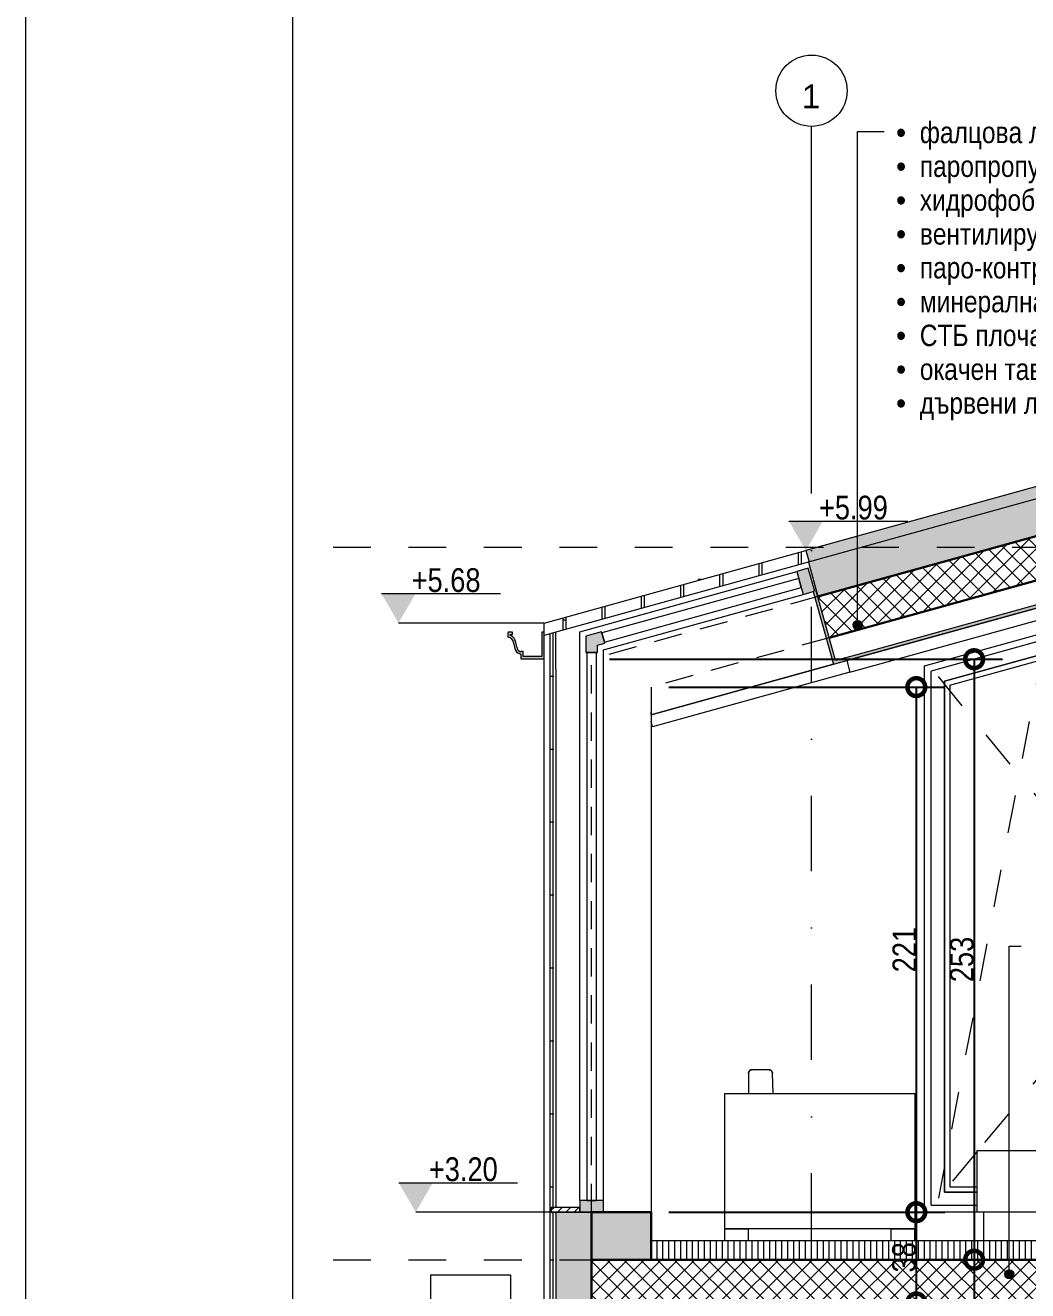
# Model space of a CAD drawing. Header units: centimetres. Extents: x 0 to 25250, y 0 to 2250.
# Drawn here: x 9250 to 9672, y 587 to 1119 of the extents above; entities that cross this region are included whole.
import ezdxf

# ---------------------------------------------------------------- set-up
doc = ezdxf.new("R2010")
doc.units = ezdxf.units.CM
for name, pattern in [('17-View-1$0$Dash', [31.75, 15.875, -15.875]), ('17-View-1$0$Overhead', [19.84375, 11.90625, -7.9375]), ('20-View-2$0$Dash', [31.75, 15.875, -15.875]), ('20-View-2$0$Dash dot', [79.375, 31.75, -23.8125, 0, -23.8125])]:
    doc.linetypes.add(name, pattern=pattern)
for name, color, linetype, lineweight in [('A-ANNO-DIMS', 7, 'Continuous', 9), ('A-ANNO-NOTE', 7, 'Continuous', 9), ('A-CLNG', 7, 'Continuous', 15), ('A-CLNG-PATT', 7, 'Continuous', 15), ('A-DETL', 7, 'Continuous', 9), ('A-DETL-GENF', 7, 'Continuous', 9), ('A-FLOR-FNSH', 7, 'Continuous', 9), ('A-FLOR-LEVL', 7, 'Continuous', 9), ('A-FLOR-OVHD', 7, '17-View-1$0$Overhead', 9), ('A-FLOR-PATT', 7, 'Continuous', 9), ('A-GLAZ', 7, 'Continuous', 5), ('A-GLAZ-CURT', 7, 'Continuous', 9), ('A-GLAZ-CWMG', 7, 'Continuous', 9), ('A-GLAZ-HDLN', 7, '17-View-1$0$Dash', 5), ('A-ROOF', 7, 'Continuous', 9), ('A-ROOF-FNSH', 7, 'Continuous', 9), ('A-ROOF-OTLN', 7, 'Continuous', 9), ('A-ROOF-PATT', 7, 'Continuous', 9), ('A-WALL', 7, 'Continuous', 9), ('A-WALL-IDEN', 7, 'Continuous', 9), ('A-WALL-PATT', 7, 'Continuous', 9), ('G-ANNO-DIMS', 7, 'Continuous', 9), ('G-ANNO-TEXT', 7, 'Continuous', 9), ('G-ANNO-TTLB', 7, 'Continuous', 9), ('I-FURN', 7, 'Continuous', 9), ('S-GRID', 7, 'Continuous', 9), ('S-GRID-IDEN', 7, 'Continuous', 9)]:
    doc.layers.add(name, color=color, linetype=linetype, lineweight=lineweight)
doc.styles.add('20-View-2$0$Arial', font='arial.ttf', dxfattribs={"height": 10})
doc.styles.add('20-View-2$0$Arial Narrow', font='ARIALN.TTF', dxfattribs={"height": 10})
doc.styles.add('20-View-2$0$Arial Narrow_2', font='ARIALN.TTF', dxfattribs={"height": 9})
doc.dimstyles.new('20-View-2$0$TEC_DIM', dxfattribs={"dimscale": 30.48, "dimtxt": 10.23431, "dimasz": 0.492126, "dimexe": 0.393701, "dimexo": 0.246063, "dimgap": 0, "dimtad": 1, "dimdec": 0, "dimzin": 0, "dimdsep": 46, "dimtxsty": '20-View-2$0$Arial Narrow', "dimblk1": '20-View-2$0$_DotSmall', "dimblk2": '20-View-2$0$_DotSmall', "dimsah": 1, "dimcen": 0.09, "dimazin": 0, "dimtfac": 1, "dimtdec": 4, "dimtix": 1, "dimtmove": 0, "dimatfit": 3, "dimfxl": 1, "dimtvp": 1, "dimtolj": 1, "dimtzin": 0, "dimarcsym": 2})
pattern_1 = [(45, (10354.618, 595.541), (-3.535534, 3.535534), []), (135, (10354.618, 595.541), (-3.535534, -3.535534), [])]

# ---------------------------------------------------------------- blocks, each defined once
blk = doc.blocks.new('TEC_ОФИЦИАЛНА РАМКА - TEC_ОФИЦИАЛНА РАМКА-2548455-СГРАДА ТИП III - ВЕРТИКАЛНИ РАЗРЕЗИ 1-1_ 2-2')
at = {"layer": 'G-ANNO-TTLB'}
for p, q in [((-15.379, 40.554), (-15.379, -4.446)), ((-13.129, -4.146), (-13.129, 40.254))]:
    blk.add_line(p, q, dxfattribs=at)
blk = doc.blocks.new('ЛЕГЛО - ДВОЙНО - 200x200cm-2336722-2-2')
at = {"layer": 'I-FURN', "color": 253, "true_color": 0xaaaaaa}
for p, q in [((443.79, 356.26), (357.76, 356.26)), ((357.76, 353.72), (357.76, 356.26)), ((357.76, 351.18), (357.76, 353.72)), ((443.79, 356.26), (443.79, 353.72)), ((443.79, 353.72), (443.79, 351.18)), ((542.52, 356.26), (456.49, 356.26)), ((456.49, 353.72), (456.49, 356.26)), ((456.49, 351.18), (456.49, 353.72)), ((542.52, 356.26), (542.52, 353.72)), ((542.52, 353.72), (542.52, 351.18)), ((352.68, 348.64), (352.68, 343.56)), ((352.68, 348.64), (355.22, 348.64)), ((355.22, 348.64), (545.06, 348.64)), ((357.76, 348.64), (357.76, 351.18)), ((443.79, 351.18), (443.79, 348.64)), ((456.49, 348.64), (456.49, 351.18)), ((542.52, 351.18), (542.52, 348.64)), ((545.06, 348.64), (547.6, 348.64)), ((547.6, 343.56), (547.6, 348.64)), ((306.14, 346), (346.14, 346)), ((306.14, 346), (306.14, 320)), ((346.14, 320), (346.14, 346)), ((350.14, 343.56), (550.14, 343.56)), ((350.14, 343.56), (350.14, 320.7)), ((550.14, 320.7), (550.14, 343.56)), ((554.14, 346), (594.14, 346)), ((554.14, 346), (554.14, 320)), ((594.14, 320), (594.14, 346)), ((346.14, 320), (306.14, 320)), ((309.14, 308), (309.14, 320)), ((343.14, 308), (343.14, 320)), ((550.14, 320.7), (350.14, 320.7)), ((365.37, 309.47), (360.13, 320.7)), ((362.23, 320.7), (367.1, 310.27)), ((533.16, 310.27), (538.02, 320.7)), ((540.12, 320.7), (534.88, 309.47)), ((534.92, 309.47), (540.15, 320.7)), ((594.14, 320), (554.14, 320)), ((557.14, 308), (557.14, 320)), ((591.14, 308), (591.14, 320)), ((367.67, 309.9), (375.53, 309.9)), ((375.85, 309.99), (382.3, 313.71)), ((382.81, 311.81), (376.8, 308.34)), ((382.3, 313.71), (517.95, 313.71)), ((517.44, 311.81), (382.81, 311.81)), ((523.45, 308.34), (517.44, 311.81)), ((517.95, 313.71), (524.4, 309.99)), ((524.44, 309.99), (517.98, 313.71)), ((524.72, 309.9), (532.58, 309.9)), ((343.14, 308), (309.14, 308)), ((375.53, 308), (367.67, 308)), ((532.58, 308), (524.72, 308)), ((591.14, 308), (557.14, 308))]:
    blk.add_line(p, q, dxfattribs=at)
for centre, radius, start, end in [((367.67, 310.54), 2.54, 205, 270), ((367.67, 310.54), 0.635, 205, 270), ((375.53, 310.54), 0.635, 270, 300), ((524.72, 310.54), 0.635, 240, 270), ((524.75, 310.54), 0.635, 240, 255), ((532.58, 310.54), 0.635, 270, 335), ((532.58, 310.54), 2.54, 270, 335), ((532.61, 310.54), 2.54, 270, 335), ((375.53, 310.54), 2.54, 270, 300), ((524.72, 310.54), 2.54, 240, 270)]:
    blk.add_arc(centre, radius, start, end, dxfattribs=at)
blk = doc.blocks.new('Sofa-08 - 140 x 80-1721778-2-2')
at = {"layer": 'I-FURN', "color": 253, "true_color": 0xaaaaaa}
for p, q in [((210.14, 378.5), (210.14, 370)), ((218.7, 380), (211.64, 380)), ((220.55, 370), (220.2, 378.56)), ((200.14, 313), (200.14, 370)), ((200.14, 370), (280.14, 370)), ((280.14, 370), (280.14, 313)), ((200.14, 313), (210.14, 313)), ((200.14, 308), (200.14, 313)), ((280.14, 313), (200.14, 313)), ((210.14, 308), (210.14, 313)), ((270.14, 313), (280.14, 313)), ((270.14, 308), (270.14, 313)), ((280.14, 308), (280.14, 313)), ((210.14, 308), (200.14, 308)), ((280.14, 308), (270.14, 308))]:
    blk.add_line(p, q, dxfattribs=at)
for centre, start, end in [((211.64, 378.5), 90, 180), ((218.7, 378.5), 2.3215, 90)]:
    blk.add_arc(centre, 1.5, start, end, dxfattribs=at)
for points, knots in [([(210.14, 378.5), (210.14, 378.59), (210.15, 378.71), (210.18, 378.82), (210.18, 378.85)], [0, 0, 0, 0, 0.25, 0.3102366, 0.3102366, 0.3102366, 0.3102366]), ([(210.18, 378.85), (210.18, 378.82), (210.15, 378.71), (210.14, 378.59), (210.14, 378.5)], [0.6897634, 0.6897634, 0.6897634, 0.6897634, 0.75, 1, 1, 1, 1]), ([(210.21, 378.94), (210.22, 378.98), (210.25, 379.06), (210.29, 379.14), (210.31, 379.19)], [0.3988094, 0.3988094, 0.3988094, 0.3988094, 0.5, 0.625, 0.625, 0.625, 0.625]), ([(210.31, 379.19), (210.29, 379.14), (210.25, 379.06), (210.22, 378.98), (210.21, 378.94)], [0.375, 0.375, 0.375, 0.375, 0.5, 0.6011906, 0.6011906, 0.6011906, 0.6011906]), ([(210.96, 379.83), (211, 379.86), (211.08, 379.89), (211.16, 379.92), (211.2, 379.93)], [0.375, 0.375, 0.375, 0.375, 0.5, 0.6011906, 0.6011906, 0.6011906, 0.6011906]), ([(211.2, 379.93), (211.16, 379.92), (211.08, 379.89), (211, 379.86), (210.96, 379.83)], [0.3988094, 0.3988094, 0.3988094, 0.3988094, 0.5, 0.625, 0.625, 0.625, 0.625]), ([(211.3, 379.96), (211.32, 379.96), (211.43, 379.99), (211.55, 380), (211.64, 380)], [0.6897634, 0.6897634, 0.6897634, 0.6897634, 0.75, 1, 1, 1, 1]), ([(211.64, 380), (211.55, 380), (211.43, 379.99), (211.32, 379.96), (211.3, 379.96)], [0, 0, 0, 0, 0.25, 0.3102366, 0.3102366, 0.3102366, 0.3102366]), ([(218.7, 380), (218.79, 380), (218.91, 379.99), (219.02, 379.97), (219.04, 379.96)], [0, 0, 0, 0, 0.25, 0.3097192, 0.3097192, 0.3097192, 0.3097192]), ([(219.04, 379.96), (219.02, 379.97), (218.91, 379.99), (218.79, 380), (218.7, 380)], [0.6902808, 0.6902808, 0.6902808, 0.6902808, 0.75, 1, 1, 1, 1]), ([(219.14, 379.94), (219.17, 379.93), (219.25, 379.9), (219.33, 379.86), (219.38, 379.84)], [0.3983348, 0.3983348, 0.3983348, 0.3983348, 0.5, 0.6255437, 0.6255437, 0.6255437, 0.6255437]), ([(219.38, 379.84), (219.33, 379.86), (219.25, 379.9), (219.17, 379.93), (219.14, 379.94)], [0.3744563, 0.3744563, 0.3744563, 0.3744563, 0.5, 0.6016652, 0.6016652, 0.6016652, 0.6016652]), ([(220.02, 379.23), (220.04, 379.18), (220.08, 379.11), (220.11, 379.03), (220.12, 378.99)], [0.3744563, 0.3744563, 0.3744563, 0.3744563, 0.5, 0.6016652, 0.6016652, 0.6016652, 0.6016652]), ([(220.12, 378.99), (220.11, 379.03), (220.08, 379.11), (220.04, 379.18), (220.02, 379.23)], [0.3983348, 0.3983348, 0.3983348, 0.3983348, 0.5, 0.6255437, 0.6255437, 0.6255437, 0.6255437]), ([(220.15, 378.9), (220.16, 378.88), (220.18, 378.76), (220.2, 378.65), (220.2, 378.56)], [0.6902808, 0.6902808, 0.6902808, 0.6902808, 0.75, 1, 1, 1, 1]), ([(220.2, 378.56), (220.2, 378.65), (220.18, 378.76), (220.16, 378.88), (220.15, 378.9)], [0, 0, 0, 0, 0.25, 0.3097192, 0.3097192, 0.3097192, 0.3097192])]:
    blk.add_open_spline(points, degree=3, knots=knots, dxfattribs=at)
for points in [[(210.39, 379.32), (210.44, 379.4), (210.51, 379.48), (210.58, 379.56)], [(210.58, 379.56), (210.51, 379.48), (210.44, 379.4), (210.39, 379.32)], [(210.58, 379.56), (210.66, 379.64), (210.74, 379.7), (210.83, 379.76)], [(210.83, 379.76), (210.74, 379.7), (210.66, 379.64), (210.58, 379.56)], [(219.5, 379.77), (219.59, 379.72), (219.67, 379.65), (219.74, 379.58)], [(219.74, 379.58), (219.67, 379.65), (219.59, 379.72), (219.5, 379.77)], [(219.74, 379.58), (219.82, 379.51), (219.88, 379.43), (219.94, 379.35)], [(219.94, 379.35), (219.88, 379.43), (219.82, 379.51), (219.74, 379.58)]]:
    blk.add_open_spline(points, degree=3, dxfattribs=at)
blk = doc.blocks.new('TRIPLE - OK_F_OF - T - 15_50-2493722-2-2')
at = {"layer": 'A-GLAZ'}
for p, q in [((611.24, 637.7), (514.94, 611)), ((611.24, 322.9), (611.24, 637.7)), ((605.64, 630.34), (520.54, 606.74)), ((520.54, 606.74), (605.64, 630.34)), ((605.64, 328.5), (605.64, 630.34)), ((605.64, 630.34), (605.64, 328.5)), ((522.74, 605.07), (603.44, 627.45)), ((603.44, 627.45), (603.44, 330.7)), ((512.84, 609.9), (385.44, 574.56)), ((385.44, 574.56), (512.84, 609.9)), ((512.84, 356.26), (512.84, 609.9)), ((512.84, 609.9), (512.84, 356.26)), ((514.94, 356.26), (514.94, 611)), ((387.64, 572.89), (510.64, 607)), ((510.65, 606.69), (387.64, 572.58)), ((510.64, 607), (510.64, 356.26)), ((520.54, 606.74), (520.54, 356.26)), ((520.54, 356.26), (520.54, 606.74)), ((522.74, 605.07), (522.74, 356.26)), ((383.34, 574.5), (287.04, 547.79)), ((383.34, 356.26), (383.34, 574.5)), ((385.44, 574.56), (385.44, 356.26)), ((385.44, 356.26), (385.44, 574.56)), ((387.64, 572.89), (387.64, 356.26)), ((377.74, 567.14), (292.64, 543.54)), ((292.64, 543.54), (377.74, 567.14)), ((377.74, 356.26), (377.74, 567.14)), ((377.74, 567.14), (377.74, 356.26)), ((294.84, 541.86), (375.54, 564.24)), ((375.54, 564.24), (375.54, 356.26)), ((287.04, 322.9), (287.04, 547.79)), ((292.64, 543.54), (292.64, 328.5)), ((292.64, 328.5), (292.64, 543.54)), ((294.84, 541.86), (294.84, 330.7)), ((378.94, 430), (378.94, 417.83)), ((381.34, 417.83), (381.34, 430)), ((516.94, 430), (516.94, 417.83)), ((519.34, 417.83), (519.34, 430)), ((294.84, 330.7), (306.14, 330.7)), ((346.14, 330.7), (350.14, 330.7)), ((550.14, 330.7), (554.14, 330.7)), ((594.14, 330.7), (603.44, 330.7)), ((292.64, 328.5), (306.14, 328.5)), ((306.14, 328.5), (292.64, 328.5)), ((346.14, 328.5), (350.14, 328.5)), ((350.14, 328.5), (346.14, 328.5)), ((550.14, 328.5), (554.14, 328.5)), ((554.14, 328.5), (550.14, 328.5)), ((594.14, 328.5), (605.64, 328.5)), ((605.64, 328.5), (594.14, 328.5)), ((287.04, 322.9), (306.14, 322.9)), ((346.14, 322.9), (350.14, 322.9)), ((550.14, 322.9), (554.14, 322.9)), ((594.14, 322.9), (611.24, 322.9))]:
    blk.add_line(p, q, dxfattribs=at)
at = {"layer": 'A-GLAZ', "flags": 128}
for points in [[(378.94, 417.83), (378.97, 417.68), (379.04, 417.53), (379.15, 417.39), (379.3, 417.27), (379.48, 417.18), (379.68, 417.1), (379.91, 417.06), (380.14, 417.04), (380.38, 417.06), (380.6, 417.1), (380.81, 417.18), (380.99, 417.27), (381.14, 417.39), (381.25, 417.53), (381.32, 417.68), (381.34, 417.83)], [(379.04, 417.53), (378.97, 417.68), (378.94, 417.83)], [(381.34, 417.83), (381.32, 417.68), (381.25, 417.53)], [(516.94, 417.83), (516.97, 417.68), (517.04, 417.53), (517.15, 417.39), (517.3, 417.27), (517.48, 417.18), (517.68, 417.1), (517.91, 417.06), (518.14, 417.04), (518.38, 417.06), (518.6, 417.1), (518.81, 417.18), (518.99, 417.27), (519.14, 417.39), (519.25, 417.53), (519.32, 417.68), (519.34, 417.83)], [(517.04, 417.53), (516.97, 417.68), (516.94, 417.83)], [(519.34, 417.83), (519.32, 417.68), (519.25, 417.53)]]:
    blk.add_lwpolyline(points, dxfattribs=at)
at = {"layer": 'A-GLAZ'}
for centre in [(380.14, 430), (518.14, 430)]:
    blk.add_arc(centre, 1.2, 0, 180, dxfattribs=at)
at = {"layer": 'A-GLAZ-HDLN'}
for p, q in [((608.24, 633.83), (517.94, 435)), ((564.14, 621.53), (522.69, 356.26)), ((608.24, 325.9), (564.14, 621.53)), ((334.14, 557.74), (290.04, 325.9)), ((374.29, 356.26), (334.14, 557.74)), ((289.9, 545.47), (380.34, 435)), ((380.34, 435), (306.68, 346)), ((517.94, 435), (591.61, 346)), ((306.14, 345.35), (290.04, 325.9)), ((594.14, 342.94), (608.24, 325.9))]:
    blk.add_line(p, q, dxfattribs=at)
blk = doc.blocks.new('L Corner Mullion - L Mullion 1-2432673-2-2')
at = {"layer": 'A-GLAZ-CWMG', "true_color": 0xc0c0c0}
blk.add_hatch(color=9, dxfattribs=at).paths.add_polyline_path([(146.64, 555.57), (146.64, 558.67), (149.63, 559.49), (148.29, 564.31), (141.64, 562.47), (141.64, 555.57)])
at = {"layer": 'A-GLAZ-CWMG', "lineweight": 15}
for p, q in [((148.29, 564.31), (141.64, 562.47)), ((141.64, 562.47), (141.64, 555.57)), ((146.64, 558.67), (149.63, 559.49)), ((149.63, 559.49), (148.29, 564.31)), ((141.64, 555.57), (146.64, 555.57)), ((146.64, 555.57), (146.64, 558.67))]:
    blk.add_line(p, q, dxfattribs=at)
blk = doc.blocks.new('Rectangular Mullion - TEC_DOGRAMA_TERASI_EX-2432669-2-2')
at = {"layer": 'A-GLAZ-CWMG'}
for p, q in [((139.14, 564.37), (230.49, 589.7)), ((149.14, 556.76), (233.16, 580.06))]:
    blk.add_line(p, q, dxfattribs=at)
blk = doc.blocks.new('Rectangular Mullion - TEC_DOGRAMA_TERASI_EX-2432546-2-2')
at = {"layer": 'A-GLAZ-CWMG', "true_color": 0xc0c0c0}
blk.add_hatch(color=9, dxfattribs=at).paths.add_polyline_path([(149.14, 320), (149.14, 325), (139.14, 325), (139.14, 320)])
at = {"layer": 'A-GLAZ-CWMG', "lineweight": 15}
for p, q in [((139.14, 325), (139.14, 320)), ((149.14, 325), (139.14, 325)), ((149.14, 320), (149.14, 325)), ((139.14, 320), (149.14, 320))]:
    blk.add_line(p, q, dxfattribs=at)
blk = doc.blocks.new('Rectangular Mullion - TEC_DOGRAMA_TERASI_EX-2432671-2-2')
at = {"layer": 'A-GLAZ-CWMG'}
for p, q in [((139.14, 325), (139.14, 564.37)), ((149.14, 325), (149.14, 556.76))]:
    blk.add_line(p, q, dxfattribs=at)
blk = doc.blocks.new('System Panel - Glazed-2432545-2-2')
at = {"layer": 'A-GLAZ-CURT'}
for p, q in [((231.29, 586.81), (148.43, 563.83)), ((232.36, 582.96), (231.29, 586.81)), ((149.5, 559.98), (232.36, 582.96)), ((148.43, 563.83), (149.5, 559.98))]:
    blk.add_line(p, q, dxfattribs=at)
blk = doc.blocks.new('Rectangular Mullion - TEC_DOGRAMA_TERASI_EX-2432543-2-2')
at = {"layer": 'A-GLAZ-CWMG', "true_color": 0xc0c0c0}
blk.add_hatch(color=9, dxfattribs=at).paths.add_polyline_path([(233.16, 580.06), (237.98, 581.4), (235.31, 591.04), (230.49, 589.7), (232.74, 581.57)])
at = {"layer": 'A-GLAZ-CWMG', "lineweight": 15}
for p, q in [((235.31, 591.04), (230.49, 589.7)), ((230.49, 589.7), (233.16, 580.06)), ((237.98, 581.4), (235.31, 591.04)), ((233.16, 580.06), (237.38, 581.24))]:
    blk.add_line(p, q, dxfattribs=at)
blk = doc.blocks.new('System Panel - Glazed-2432675-2-2')
at = {"layer": 'A-GLAZ-CURT'}
for p, q in [((146.14, 555.57), (142.14, 555.57)), ((142.14, 555.57), (142.14, 325)), ((146.14, 325), (146.14, 555.57)), ((142.14, 325), (146.14, 325))]:
    blk.add_line(p, q, dxfattribs=at)
blk = doc.blocks.new('Grid - TEC_GRID_CIRCLE-145857-2-2')
at = {"layer": 'S-GRID-IDEN'}
blk.add_circle((696.64, 792.09), 15, dxfattribs=at)
blk = doc.blocks.new('Spot Elevations - ELEVATION_PROJECT-150941-2-2')
at = {"layer": 'A-ANNO-NOTE'}
blk.add_hatch(color=256, dxfattribs=at).paths.add_polyline_path([(1558.35, 312.39), (1572.66, 312.39), (1565.5, 300)])
blk.add_line((1558.35, 312.39), (1608.35, 312.39), dxfattribs=at)
blk = doc.blocks.new('20-View-2$0$_DotSmall')
at = {"color": 0, "linetype": 'ByBlock', "const_width": 0.5}
blk.add_lwpolyline([(-0.0625, 0, 1), (0.0625, 0, 1)], format="xyb", close=True, dxfattribs=at)
blk = doc.blocks.new('*D3016')
at = {"layer": 'A-ANNO-DIMS', "color": 0, "lineweight": -2, "transparency": 16777216}
for p, q in [((9520.78, 840.92), (9636.89, 840.92)), ((9624.89, 840.92), (9624.89, 619.9)), ((9520.78, 619.9), (9636.89, 619.9))]:
    blk.add_line(p, q, dxfattribs=at)
at = {"layer": 'A-ANNO-DIMS', "color": 0, "lineweight": -2, "transparency": 16777216, "xscale": 15, "yscale": 15, "zscale": 15}
for p, rotation in [((9624.89, 840.92), 90), ((9624.89, 619.9), 270)]:
    blk.add_blockref('20-View-2$0$_DotSmall', p, dxfattribs=dict(at, rotation=rotation))
at = {"layer": 'A-ANNO-DIMS', "color": 0, "transparency": 16777216, "insert": (9619.87, 730.41), "char_height": 10, "width": 22.8079, "attachment_point": 5, "rotation": 90, "style": '20-View-2$0$Arial Narrow'}
blk.add_mtext('\\A1;221', dxfattribs=at)
blk = doc.blocks.new('*D3017')
at = {"layer": 'A-ANNO-DIMS', "color": 0, "lineweight": -2, "transparency": 16777216}
for p, q in [((9520.78, 619.9), (9636.89, 619.9)), ((9624.89, 619.9), (9624.89, 581.88)), ((9620.04, 581.88), (9612.89, 581.88))]:
    blk.add_line(p, q, dxfattribs=at)
at = {"layer": 'A-ANNO-DIMS', "color": 0, "lineweight": -2, "transparency": 16777216, "xscale": 15, "yscale": 15, "zscale": 15}
for p, rotation in [((9624.89, 619.9), 90), ((9624.89, 581.88), 270)]:
    blk.add_blockref('20-View-2$0$_DotSmall', p, dxfattribs=dict(at, rotation=rotation))
at = {"layer": 'A-ANNO-DIMS', "color": 0, "transparency": 16777216, "insert": (9619.79, 600.89), "char_height": 10, "width": 15.2053, "attachment_point": 5, "rotation": 90, "style": '20-View-2$0$Arial Narrow'}
blk.add_mtext('\\A1;38', dxfattribs=at)
blk = doc.blocks.new('*D3022')
at = {"layer": 'A-ANNO-DIMS', "color": 0, "lineweight": -2, "transparency": 16777216}
for p, q in [((9495.78, 852.66), (9661.21, 852.66)), ((9649.21, 852.66), (9649.21, 599.88)), ((9644.36, 599.88), (9637.21, 599.88))]:
    blk.add_line(p, q, dxfattribs=at)
at = {"layer": 'A-ANNO-DIMS', "color": 0, "lineweight": -2, "transparency": 16777216, "xscale": 15, "yscale": 15, "zscale": 15}
for p, rotation in [((9649.21, 852.66), 90), ((9649.21, 599.88), 270)]:
    blk.add_blockref('20-View-2$0$_DotSmall', p, dxfattribs=dict(at, rotation=rotation))
at = {"layer": 'A-ANNO-DIMS', "color": 0, "transparency": 16777216, "insert": (9644.1, 726.27), "char_height": 10, "width": 22.8079, "attachment_point": 5, "rotation": 90, "style": '20-View-2$0$Arial Narrow'}
blk.add_mtext('\\A1;253', dxfattribs=at)
blk = doc.blocks.new('*D3023')
at = {"layer": 'A-ANNO-DIMS', "color": 0, "lineweight": -2, "transparency": 16777216}
for p, q in [((9644.36, 599.88), (9637.21, 599.88)), ((9649.21, 599.88), (9649.21, 299.88)), ((9644.36, 299.88), (9637.21, 299.88))]:
    blk.add_line(p, q, dxfattribs=at)
at = {"layer": 'A-ANNO-DIMS', "color": 0, "lineweight": -2, "transparency": 16777216, "xscale": 15, "yscale": 15, "zscale": 15}
for p, rotation in [((9649.21, 599.88), 90), ((9649.21, 299.88), 270)]:
    blk.add_blockref('20-View-2$0$_DotSmall', p, dxfattribs=dict(at, rotation=rotation))
at = {"layer": 'A-ANNO-DIMS', "color": 0, "transparency": 16777216, "insert": (9644.1, 449.88), "char_height": 10, "width": 22.8079, "attachment_point": 5, "rotation": 90, "style": '20-View-2$0$Arial Narrow'}
blk.add_mtext('\\A1;300', dxfattribs=at)
blk = doc.blocks.new('Rectangular Mullion - TEC_LAMEL-1726567-2-2')
at = {"layer": 'A-GLAZ-CWMG', "color": 253, "lineweight": 5, "true_color": 0xaaaaaa}
for p, q in [((169.14, 529.36), (251.48, 552.19)), ((252.81, 547.38), (169.81, 524.36)), ((169.81, 524.36), (169.14, 526.77))]:
    blk.add_line(p, q, dxfattribs=at)
blk = doc.blocks.new('Rectangular Mullion - TEC_LAMEL-1726568-2-2')
at = {"layer": 'A-GLAZ-CWMG', "color": 253, "lineweight": 5, "true_color": 0xaaaaaa}
for p, q in [((683.48, 672), (251.48, 552.19)), ((684.81, 667.18), (683.48, 672)), ((252.81, 547.38), (684.81, 667.18)), ((251.48, 552.19), (252.81, 547.38))]:
    blk.add_line(p, q, dxfattribs=at)

msp = doc.modelspace()

# ---------------------------------------------------------------- block references
at = {"layer": 'G-ANNO-TTLB', "xscale": 50, "yscale": 50, "zscale": 50}
msp.add_blockref('TEC_ОФИЦИАЛНА РАМКА - TEC_ОФИЦИАЛНА РАМКА-2548455-СГРАДА ТИП III - ВЕРТИКАЛНИ РАЗРЕЗИ 1-1_ 2-2', (10018.96, 222.31), dxfattribs=at)

# ---------------------------------------------------------------- next in the draw order: hatches: boundary and pattern name
at = {"layer": 'A-CLNG-PATT', "true_color": 0xffff80}
msp.add_hatch(color=51, dxfattribs=at).paths.add_polyline_path([(9600.22, 853.36), (10028.28, 972.06), (10028.28, 973.36), (9599.88, 854.57)])
at = {"layer": 'A-DETL-GENF', "true_color": 0xffff80}
msp.add_hatch(color=51, dxfattribs=at).paths.add_polyline_path([(9590, 850.53), (9600.22, 853.36), (9599.88, 854.57), (9590.87, 852.07), (9582.73, 881.45), (9581.52, 881.12), (9587.2, 860.62)])
at = {"layer": 'A-FLOR-PATT', "true_color": 0x787878}
h = msp.add_hatch(dxfattribs=at)
h.set_pattern_fill('FP2_17', color=8, angle=-180, style=0, pattern_type=2)
h.set_pattern_definition([(270, (10308.2802, 607.8798), (2.5, -9e-15), [])])
h.paths.add_polyline_path([(10303.78, 599.88), (10683.28, 599.88), (10683.28, 607.88), (10288.28, 607.88), (10288.28, 599.88)])
h.paths.add_polyline_path([(9532.73, 599.88), (10028.28, 599.88), (10028.28, 607.88), (9513.28, 607.88), (9513.28, 599.88)])
h.paths.add_polyline_path([(11098.28, 599.88), (11103.28, 599.88), (11103.28, 607.88), (10708.28, 607.88), (10708.28, 599.88), (11090.25, 599.88)])
at = {"layer": 'A-FLOR-PATT'}
h = msp.add_hatch(dxfattribs=at)
h.set_pattern_fill('FP2_21', color=256, style=0, pattern_type=2)
h.set_pattern_definition(pattern_1)
h.paths.add_polyline_path([(10365.46, 581.88), (11128.28, 581.88), (11128.28, 599.88), (9488.28, 599.88), (9488.28, 581.88), (10350.04, 581.88)])
at = {"layer": 'A-ROOF-PATT', "true_color": 0xc0c0c0}
msp.add_hatch(color=9, dxfattribs=at).paths.add_polyline_path([(9579.74, 893.59), (10073.28, 1030.46), (10073.28, 1035.65), (9578.4, 898.41)])
at = {"layer": 'A-ROOF-PATT', "true_color": 0xffff80}
msp.add_hatch(color=51, dxfattribs=at).paths.add_polyline_path([(9583.48, 879.06), (10068.28, 1013.51), (10068.28, 1029.08), (9579.47, 893.52), (9582.91, 881.12)])
at = {"layer": 'A-ROOF-PATT'}
h = msp.add_hatch(dxfattribs=at)
h.set_pattern_fill('FP2_21', color=256, style=0, pattern_type=2)
h.set_pattern_definition(pattern_1)
h.paths.add_polyline_path([(9588.2, 861.69), (10053.28, 990.67), (10053.28, 1009.35), (9583.39, 879.04)])
at = {"layer": 'A-ROOF-PATT', "true_color": 0x8b8b8b}
h = msp.add_hatch(dxfattribs=at)
h.set_pattern_fill('FP2_15', color=252, style=0, pattern_type=2)
h.set_pattern_definition([(0, (9360.647, 899.88), (16.51, 30.709), [0.8382, -15.672]), (90, (9344.137, 899.88), (-16.51, 30.709), [30.709, 0]), (90, (9345.407, 899.88), (-16.51, 30.709), [30.709, 0])])
h.paths.add_polyline_path([(9468.28, 862.68), (9579.74, 893.59), (9578.4, 898.41), (9468.28, 867.87)])
at = {"layer": 'A-ROOF-PATT', "lineweight": 5, "true_color": 0xc0c0c0}
for points in [[(9533.04, 885.83), (9534.54, 886.25), (9533.23, 886.24), (9533.04, 885.99)], [(9468.28, 852.87), (9468.28, 864.06), (9467.28, 864.06), (9467.28, 853.87), (9459.44, 853.87), (9459.44, 855.85), (9458.24, 855.9), (9457.85, 856.05), (9457.5, 856.29), (9457.22, 856.61), (9457.03, 856.99), (9456.25, 860.52), (9455.89, 861.24), (9455.39, 861.87), (9454.76, 862.37), (9454.04, 862.73), (9454.04, 863.06), (9454.99, 863.06), (9454.99, 864.06), (9453.23, 864.05), (9453.04, 863.8), (9453.04, 862.12), (9453.24, 861.92), (9453.9, 861.71), (9454.48, 861.34), (9454.95, 860.84), (9455.28, 860.24), (9455.46, 859.57), (9456.12, 856.57), (9456.45, 855.97), (9456.93, 855.47), (9457.51, 855.1), (9458.37, 854.78), (9458.44, 854.63), (9458.44, 853.07), (9458.64, 852.87)]]:
    msp.add_hatch(color=9, dxfattribs=at).paths.add_polyline_path(points)
at = {"layer": 'A-WALL-PATT', "true_color": 0x8b8b8b}
h = msp.add_hatch(dxfattribs=at)
h.set_pattern_fill('FP2_19', color=252, style=0, pattern_type=2)
h.set_pattern_definition([(0, (9487.29, 599.88), (16.51, 30.709), [0.8382, -15.672]), (90, (9470.78, 599.88), (-16.51, 30.709), [30.709, 0]), (90, (9472.05, 599.88), (-16.51, 30.709), [30.709, 0])])
h.paths.add_polyline_path([(9468.28, 544.88), (9473.28, 544.88), (9473.28, 619.88), (9471.28, 619.9), (9471.28, 621.88), (9473.28, 621.88), (9473.28, 864.07), (9468.28, 862.68), (9468.28, 554.88)])
at = {"layer": 'A-WALL-PATT', "true_color": 0x787878}
h = msp.add_hatch(dxfattribs=at)
h.set_pattern_fill('FP2_20', color=8, style=0, pattern_type=2)
h.set_pattern_definition([(45, (10354.6182, 595.5408), (-1.767767, 1.767767), [])])
h.paths.add_polyline_path([(9471.28, 619.88), (9483.28, 619.88), (9483.28, 621.88), (9471.28, 621.88)])
at = {"layer": 'A-WALL-PATT', "lineweight": 5, "true_color": 0xffff80}
msp.add_hatch(color=51, dxfattribs=at).paths.add_polyline_path([(9488.28, 544.88), (9488.28, 619.9), (9473.28, 619.9), (9473.28, 544.88)])
at = {"layer": 'A-WALL-PATT', "true_color": 0x808080}
msp.add_hatch(color=8, dxfattribs=at).paths.add_polyline_path([(9501.89, 599.88), (9513.28, 599.88), (9513.28, 619.9), (9488.28, 619.9), (9488.28, 599.88)])
at = {"layer": 'G-ANNO-TEXT'}
h = msp.add_hatch(color=256, dxfattribs=at)
edge = h.paths.add_edge_path()
edge.add_arc((9600.2, 867.1), 1.88, 0, 360)
h = msp.add_hatch(color=256, dxfattribs=at)
edge = h.paths.add_edge_path()
edge.add_arc((9664.02, 593.76), 1.88, 0, 360)

# ---------------------------------------------------------------- next in the draw order: linework, layer by layer
at = {"layer": 'A-CLNG', "lineweight": 5}
for p, q in [((10028.28, 973.36), (9599.88, 854.57)), ((9600.22, 853.36), (10028.28, 972.06)), ((9590, 850.53), (9513.28, 829.25)), ((9513.28, 829.25), (9513.28, 830.55))]:
    msp.add_line(p, q, dxfattribs=at)
at = {"layer": 'A-DETL', "color": 7, "lineweight": 5}
for p, q in [((9582.73, 881.45), (9581.52, 881.12)), ((9581.52, 881.12), (9590, 850.53)), ((9590.87, 852.07), (9582.73, 881.45)), ((9590, 850.53), (9600.22, 853.36)), ((9599.88, 854.57), (9590.87, 852.07))]:
    msp.add_line(p, q, dxfattribs=at)
at = {"layer": 'A-FLOR-FNSH'}
for p, q in [((9544.28, 607.88), (9513.28, 607.88)), ((9614.28, 607.88), (9554.28, 607.88)), ((9653.28, 607.88), (9624.28, 607.88))]:
    msp.add_line(p, q, dxfattribs=at)
at = {"layer": 'A-FLOR-FNSH', "lineweight": 30}
for p, q in [((10683.28, 599.88), (9488.28, 599.88)), ((9488.28, 599.88), (9488.28, 581.88))]:
    msp.add_line(p, q, dxfattribs=at)
at = {"layer": 'A-FLOR-LEVL', "linetype": '20-View-2$0$Dash'}
for p, q in [((9379.47, 899.88), (11278.33, 899.88)), ((9379.47, 599.88), (11278.33, 599.88))]:
    msp.add_line(p, q, dxfattribs=at)
at = {"layer": 'A-FLOR-OVHD'}
for p, q in [((9583.48, 879.06), (9488.28, 852.66)), ((9588.2, 861.69), (9513.28, 840.92)), ((9488.28, 619.9), (9488.28, 852.66))]:
    msp.add_line(p, q, dxfattribs=at)
at = {"layer": 'A-ROOF'}
for p, q in [((10068.28, 1029.08), (9473.28, 864.07)), ((9468.28, 867.87), (9578.4, 898.41)), ((9579.47, 893.52), (9583.48, 879.06)), ((9468.28, 864.06), (9468.28, 867.87)), ((9473.28, 848.5), (9473.28, 864.07))]:
    msp.add_line(p, q, dxfattribs=at)
at = {"layer": 'A-ROOF', "lineweight": 30}
for p, q in [((10053.28, 1009.35), (9583.39, 879.04)), ((9588.2, 861.69), (10028.28, 983.74))]:
    msp.add_line(p, q, dxfattribs=at)
at = {"layer": 'A-ROOF-FNSH'}
for p, q in [((10073.28, 1035.65), (9578.4, 898.41)), ((9578.4, 898.41), (9579.74, 893.59))]:
    msp.add_line(p, q, dxfattribs=at)
at = {"layer": 'A-ROOF-OTLN'}
for p, q in [((9533.04, 885.99), (9533.04, 885.83)), ((9534.54, 886.25), (9533.3, 886.25)), ((9453.04, 863.8), (9453.04, 862.12)), ((9454.99, 864.06), (9453.3, 864.06)), ((9454.04, 862.73), (9454.04, 863.06)), ((9454.04, 863.06), (9454.99, 863.06)), ((9454.99, 863.06), (9454.99, 864.06)), ((9468.28, 864.06), (9467.28, 864.06)), ((9467.28, 864.06), (9467.28, 853.87)), ((9468.28, 852.87), (9468.28, 864.06)), ((9455.46, 859.57), (9455.95, 857.24)), ((9456.94, 857.4), (9456.44, 859.74)), ((9458.44, 854.63), (9458.44, 853.07)), ((9458.64, 852.87), (9468.28, 852.87)), ((9459.44, 855.85), (9458.66, 855.85)), ((9459.44, 853.87), (9459.44, 855.85)), ((9467.28, 853.87), (9459.44, 853.87))]:
    msp.add_line(p, q, dxfattribs=at)
for centre, radius, start, end in [((9533.3, 885.99), 0.261, 90, 180), ((9453.3, 863.8), 0.261, 90, 180), ((9453.24, 862.12), 0.2, 180, 270), ((9452.74, 859.23), 2.73, 7.1905, 79.5363), ((9452.74, 859.23), 3.73, 7.8832, 69.6777), ((9458.66, 857.58), 2.73, 187.1905, 259.5363), ((9458.66, 857.58), 1.73, 185.9625, 270), ((9458.11, 854.57), 0.333, 11.9466, 81.2589), ((9458.64, 853.07), 0.2, 180, 270)]:
    msp.add_arc(centre, radius, start, end, dxfattribs=at)
at = {"layer": 'A-WALL'}
for p, q in [((9628.28, 849.88), (9958.28, 941.4)), ((9473.28, 864.07), (9468.28, 862.68)), ((9468.28, 544.88), (9468.28, 852.87)), ((9473.28, 848.5), (9473.28, 621.88)), ((9628.28, 619.88), (9628.28, 849.88)), ((9513.28, 840.92), (9513.28, 619.9)), ((9483.28, 621.88), (9471.28, 621.88)), ((9471.28, 621.88), (9471.28, 619.88)), ((9471.28, 619.88), (9483.28, 619.88)), ((9488.28, 619.9), (9473.28, 619.9)), ((9473.28, 619.9), (9473.28, 544.88)), ((9483.28, 619.88), (9483.28, 621.88)), ((9650.28, 619.88), (9628.28, 619.88))]:
    msp.add_line(p, q, dxfattribs=at)
at = {"layer": 'A-WALL', "lineweight": 30}
for p, q in [((9513.28, 619.9), (9488.28, 619.9)), ((9488.28, 599.88), (9488.28, 619.9)), ((9513.28, 599.88), (9513.28, 619.9))]:
    msp.add_line(p, q, dxfattribs=at)
at = {"layer": 'A-WALL-IDEN', "flags": 128}
msp.add_lwpolyline([(9420.66, 593.52), (9454.11, 593.52), (9454.11, 574.32), (9420.66, 574.32)], close=True, dxfattribs=at)
at = {"layer": 'G-ANNO-DIMS'}
for p, q in [((9421.01, 867.87), (9407.02, 867.87)), ((9468.28, 867.87), (9421.01, 867.87)), ((9429.31, 619.9), (9414.27, 619.9)), ((9473.28, 619.9), (9429.31, 619.9))]:
    msp.add_line(p, q, dxfattribs=at)
at = {"layer": 'G-ANNO-TEXT'}
for p, q in [((9600.2, 1074.76), (9611.36, 1074.76)), ((9600.2, 867.1), (9600.2, 1074.76)), ((9664.02, 731.81), (9669, 731.81)), ((9664.02, 593.76), (9664.02, 731.81))]:
    msp.add_line(p, q, dxfattribs=at)
for centre in [(9600.2, 867.1), (9664.02, 593.76)]:
    msp.add_circle(centre, 1.88, dxfattribs=at)
at = {"layer": 'S-GRID', "color": 1, "lineweight": 18, "true_color": 0xff0000}
msp.add_line((9580.78, 951.97), (9580.78, 1076.97), dxfattribs=at)
at = {"layer": 'S-GRID', "color": 1, "linetype": '20-View-2$0$Dash dot', "lineweight": 18, "true_color": 0xff0000}
msp.add_line((9580.78, 207.13), (9580.78, 951.97), dxfattribs=at)

# ---------------------------------------------------------------- next in the draw order: block references
at = {"layer": 'A-GLAZ'}
msp.add_blockref('TRIPLE - OK_F_OF - T - 15_50-2493722-2-2', (9344.14, 299.88), dxfattribs=at)
at = {"layer": 'A-GLAZ-CURT'}
for name in ['System Panel - Glazed-2432545-2-2', 'System Panel - Glazed-2432675-2-2']:
    msp.add_blockref(name, (9344.14, 299.88), dxfattribs=at)
at = {"layer": 'A-GLAZ-CWMG', "color": 253, "lineweight": 5, "true_color": 0xaaaaaa}
for name in ['Rectangular Mullion - TEC_LAMEL-1726568-2-2', 'Rectangular Mullion - TEC_LAMEL-1726567-2-2']:
    msp.add_blockref(name, (9344.14, 299.88), dxfattribs=at)
at = {"layer": 'A-GLAZ-CWMG'}
for name in ['Rectangular Mullion - TEC_DOGRAMA_TERASI_EX-2432669-2-2', 'Rectangular Mullion - TEC_DOGRAMA_TERASI_EX-2432543-2-2', 'Rectangular Mullion - TEC_DOGRAMA_TERASI_EX-2432671-2-2', 'L Corner Mullion - L Mullion 1-2432673-2-2', 'Rectangular Mullion - TEC_DOGRAMA_TERASI_EX-2432546-2-2']:
    msp.add_blockref(name, (9344.14, 299.88), dxfattribs=at)
at = {"layer": 'G-ANNO-DIMS'}
for p in [(8012.9, 598.41), (7841.52, 567.87), (7848.77, 319.9)]:
    msp.add_blockref('Spot Elevations - ELEVATION_PROJECT-150941-2-2', p, dxfattribs=at)
at = {"layer": 'I-FURN', "color": 253, "true_color": 0xaaaaaa}
for name in ['Sofa-08 - 140 x 80-1721778-2-2', 'ЛЕГЛО - ДВОЙНО - 200x200cm-2336722-2-2']:
    msp.add_blockref(name, (9344.14, 299.88), dxfattribs=at)
at = {"layer": 'S-GRID-IDEN'}
msp.add_blockref('Grid - TEC_GRID_CIRCLE-145857-2-2', (8884.14, 299.88), dxfattribs=at)

# ---------------------------------------------------------------- next in the draw order: texts
at = {"layer": 'G-ANNO-DIMS', "char_height": 10, "width": 34.7536, "attachment_point": 1, "line_spacing_factor": 0.974696, "style": '20-View-2$0$Arial Narrow'}
for s, insert in [('+5.99', (9583.92, 921.5)), ('+5.68', (9412.54, 890.96)), ('+3.20', (9419.79, 642.98))]:
    msp.add_mtext(s, dxfattribs=dict(at, insert=insert))
at = {"layer": 'G-ANNO-TEXT', "insert": (9616.36, 1078.91), "char_height": 9, "width": 216.6, "attachment_point": 1, "line_spacing_factor": 0.949189, "style": '20-View-2$0$Arial Narrow_2'}
msp.add_mtext('\\pi-5.00004,l5.00004,t9.99999,15.00003,19.99998,25.00002,29.99997,35.00001,39.99996,45,50.00004,54.99999,60.00003,64.99998,70.00002,74.99997,80.00001,84.99996,90,95.00004,99.99999,105.00003,109.99998,115.00002,119.99997,125.00001,129.99996,135,140.00004,144.99999,150.00003,154.99998,160.00002;{\\fSymbol|b0|i0|c2|p18;·^I\\fArial Narrow|b0|i0|c204|p34;фалцова ламарина\\P\\fSymbol|b0|i0|c2|p18;·^I\\fArial Narrow|b0|i0|c204|p34;паропропусклива мембрана\\P\\fSymbol|b0|i0|c2|p18;·^I\\fArial Narrow|b0|i0|c204|p34;хидрофобен шперплат }- 2{\\fArial Narrow|b0|i0|c204|p34;см\\P\\fSymbol|b0|i0|c2|p18;·^I\\fArial Narrow|b0|i0|c204|p34;вентилируем слой }- 3{\\fArial Narrow|b0|i0|c204|p34;см\\P\\fSymbol|b0|i0|c2|p18;·^I\\fArial Narrow|b0|i0|c204|p34;паро}-{\\fArial Narrow|b0|i0|c204|p34;контролна мембрана\\P\\fSymbol|b0|i0|c2|p18;·^I\\fArial Narrow|b0|i0|c204|p34;минерална вата }- 15{\\fArial Narrow|b0|i0|c204|p34;см\\P\\fSymbol|b0|i0|c2|p18;·^I\\fArial Narrow|b0|i0|c204|p34;СТБ плоча }- 18{\\fArial Narrow|b0|i0|c204|p34;см\\P\\fSymbol|b0|i0|c2|p18;·^I\\fArial Narrow|b0|i0|c204|p34;окачен таван }- 10{\\fArial Narrow|b0|i0|c204|p34;см\\P\\fSymbol|b0|i0|c2|p18;·^I\\fArial Narrow|b0|i0|c204|p34;дървени ламели }- 5{\\fArial Narrow|b0|i0|c204|p34;см}', dxfattribs=at)
at = {"layer": 'S-GRID-IDEN', "insert": (9580.62, 1089.59), "char_height": 10, "width": 8.25, "attachment_point": 5, "line_spacing_factor": 0.936439, "style": '20-View-2$0$Arial'}
msp.add_mtext('\\pt50,100,150,200,250,300,350,400,450,500,550,600,650,700,750,800,850,900,950,1000,1050,1100,1150,1200,1250,1300,1350,1400,1450,1500,1550,1600;1', dxfattribs=at)

# ---------------------------------------------------------------- next in the draw order: dimensions: what is measured, and where the dimension line sits
at = {"layer": 'A-ANNO-DIMS'}
for base, p1, p2, override, picture, middle in [((9649.21, 599.88), (9488.28, 852.66), (9651.86, 599.88), {"dimpost": '<>', "dimfxl": 301.092509}, '*D3022', (9644.1, 726.27)), ((9624.89, 619.9), (9513.28, 840.92), (9513.28, 619.9), {"dimpost": '<>', "dimfxl": 221.021408}, '*D3016', (9619.87, 730.41)), ((9624.89, 581.88), (9513.28, 619.9), (9627.54, 581.88), {"dimpost": '<>', "dimfxl": 120.421415}, '*D3017', (9619.79, 600.89)), ((9649.21, 299.88), (9651.86, 599.88), (9651.86, 299.88), {"dimpost": '<>', "dimfxl": 300}, '*D3023', (9644.1, 449.88))]:
    dim = msp.add_linear_dim(base=base, p1=p1, p2=p2, angle=90, dimstyle='20-View-2$0$TEC_DIM', override=override, dxfattribs=at)
    dim.commit()
    dim.dimension.update_dxf_attribs({"geometry": picture, "text_midpoint": middle})

doc.saveas('drawing.dxf')
